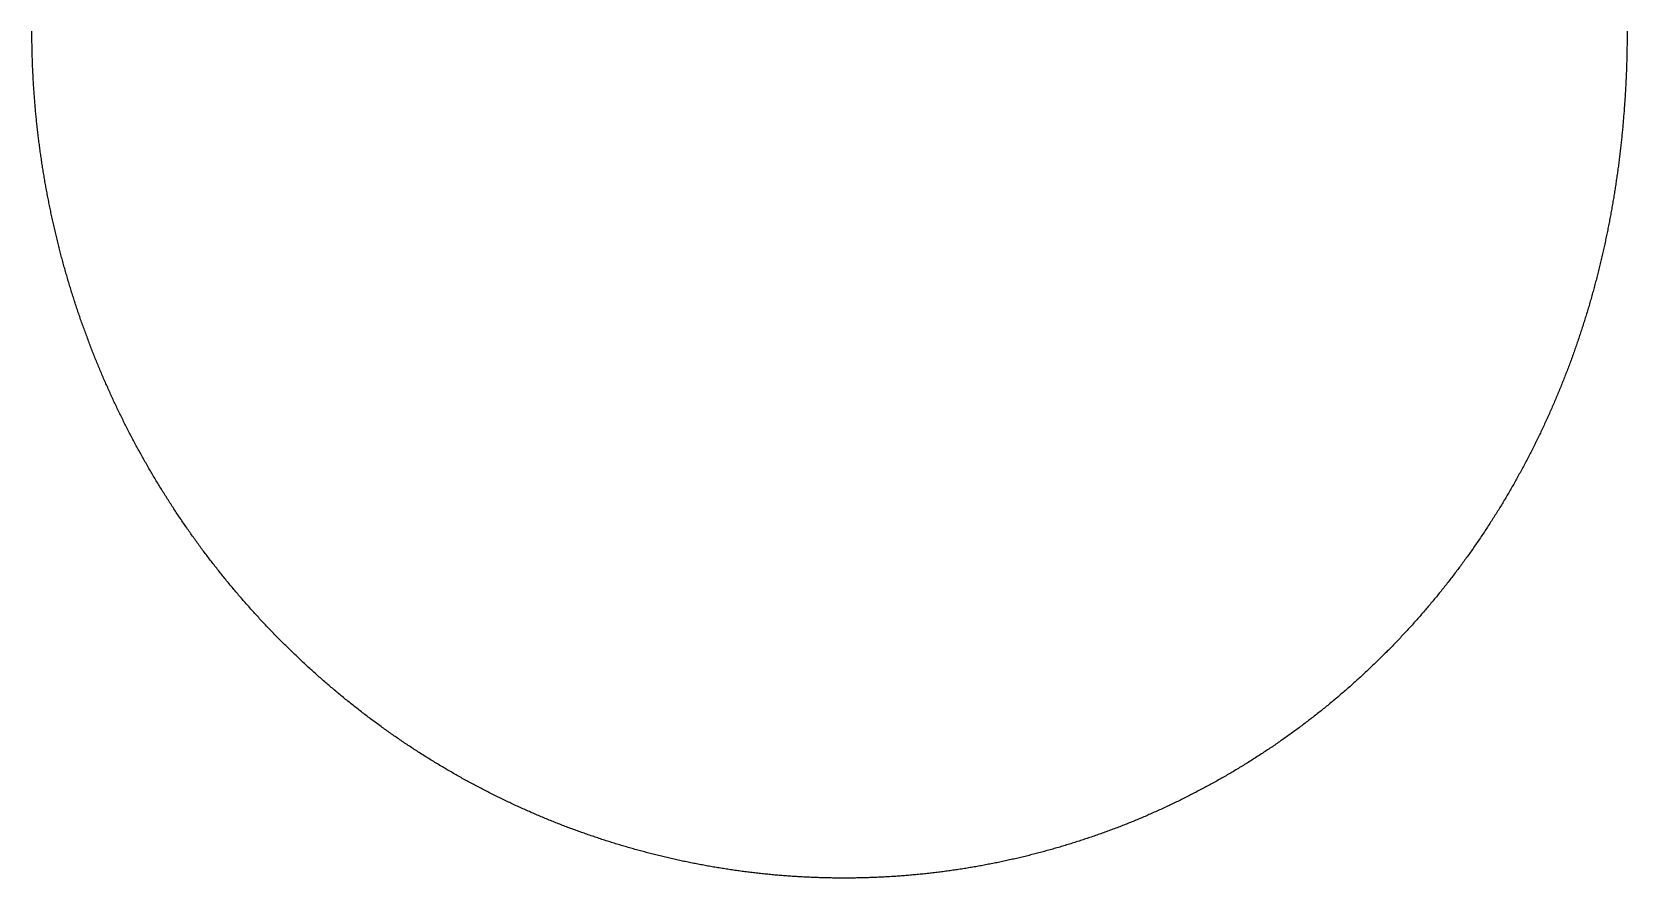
# Model space of a CAD drawing. Header units: metres. Extents: x -299 to 250, y -291 to 290.
# Drawn here: x -299 to 250, y -291 to 0 of the extents above; entities that cross this region are included whole.
import ezdxf

# ---------------------------------------------------------------- set-up
doc = ezdxf.new("R2010")
doc.units = ezdxf.units.M

msp = doc.modelspace()

# ---------------------------------------------------------------- linework, layer by layer
msp.add_lwpolyline([(249.54, -0.22), (249.54, -0.72), (249.54, -1.21), (249.54, -1.21), (249.54, -1.71), (249.54, -2.2), (249.53, -2.7), (249.53, -3.19), (249.53, -3.69), (249.52, -4.18), (249.52, -4.68), (249.51, -5.17), (249.5, -5.66), (249.5, -6.16), (249.49, -6.65), (249.48, -7.15), (249.47, -7.64), (249.46, -8.14), (249.45, -8.63), (249.44, -9.13), (249.42, -9.62), (249.41, -10.11), (249.4, -10.61), (249.38, -11.1), (249.37, -11.6), (249.35, -12.09), (249.33, -12.59), (249.32, -13.08), (249.3, -13.57), (249.28, -14.07), (249.26, -14.56), (249.24, -15.06), (249.22, -15.55), (249.2, -16.05), (249.18, -16.54), (249.15, -17.03), (249.13, -17.53), (249.11, -18.02), (249.08, -18.52), (249.06, -19.01), (249.03, -19.5), (249, -20), (248.98, -20.49), (248.95, -20.99), (248.92, -21.48), (248.89, -21.97), (248.86, -22.47), (248.83, -22.96), (248.8, -23.45), (248.76, -23.95), (248.73, -24.44), (248.7, -24.93), (248.66, -25.43), (248.63, -25.92), (248.59, -26.41), (248.56, -26.91), (248.52, -27.4), (248.48, -27.89), (248.44, -28.39), (248.4, -28.88), (248.36, -29.37), (248.32, -29.87), (248.28, -30.36), (248.24, -30.85), (248.2, -31.34), (248.15, -31.84), (248.11, -32.33), (248.06, -32.82), (248.02, -33.31), (247.97, -33.81), (247.93, -34.3), (247.88, -34.79), (247.83, -35.28), (247.78, -35.78), (247.73, -36.27), (247.68, -36.76), (247.63, -37.25), (247.58, -37.74), (247.53, -38.23), (247.47, -38.73), (247.42, -39.22), (247.36, -39.71), (247.31, -40.2), (247.25, -40.69), (247.2, -41.18), (247.14, -41.68), (247.08, -42.17), (247.02, -42.66), (246.96, -43.15), (246.9, -43.64), (246.84, -44.13), (246.78, -44.62), (246.72, -45.11), (246.66, -45.6), (246.59, -46.09), (246.53, -46.58), (246.46, -47.07), (246.4, -47.56), (246.33, -48.05), (246.26, -48.54), (246.19, -49.03), (246.13, -49.52), (246.06, -50.01), (245.99, -50.5), (245.91, -50.99), (245.84, -51.48), (245.77, -51.97), (245.7, -52.46), (245.62, -52.95), (245.55, -53.44), (245.47, -53.93), (245.4, -54.41), (245.32, -54.9), (245.24, -55.39), (245.16, -55.88), (245.09, -56.37), (245.01, -56.86), (244.93, -57.34), (244.84, -57.83), (244.76, -58.32), (244.68, -58.81), (244.6, -59.29), (244.51, -59.78), (244.43, -60.27), (244.34, -60.76), (244.26, -61.24), (244.17, -61.73), (244.08, -62.22), (243.99, -62.7), (243.9, -63.19), (243.81, -63.68), (243.72, -64.16), (243.63, -64.65), (243.54, -65.13), (243.45, -65.62), (243.35, -66.11), (243.26, -66.59), (243.16, -67.08), (243.07, -67.56), (242.97, -68.05), (242.87, -68.53), (242.77, -69.02), (242.68, -69.5), (242.58, -69.99), (242.48, -70.47), (242.37, -70.95), (242.27, -71.44), (242.17, -71.92), (242.07, -72.41), (241.96, -72.89), (241.86, -73.37), (241.75, -73.86), (241.65, -74.34), (241.54, -74.82), (241.43, -75.3), (241.32, -75.79), (241.21, -76.27), (241.1, -76.75), (240.99, -77.23), (240.88, -77.71), (240.77, -78.2), (240.65, -78.68), (240.54, -79.16), (240.42, -79.64), (240.31, -80.12), (240.19, -80.6), (240.07, -81.08), (239.96, -81.56), (239.84, -82.04), (239.72, -82.52), (239.6, -83), (239.48, -83.48), (239.35, -83.96), (239.23, -84.44), (239.11, -84.92), (238.98, -85.4), (238.86, -85.88), (238.73, -86.35), (238.61, -86.83), (238.48, -87.31), (238.35, -87.79), (238.22, -88.26), (238.09, -88.74), (237.96, -89.22), (237.83, -89.7), (237.7, -90.17), (237.57, -90.65), (237.43, -91.13), (237.3, -91.6), (237.16, -92.08), (237.03, -92.55), (236.89, -93.03), (236.75, -93.5), (236.62, -93.98), (236.48, -94.45), (236.34, -94.93), (236.2, -95.4), (236.06, -95.88), (235.91, -96.35), (235.77, -96.82), (235.63, -97.3), (235.48, -97.77), (235.34, -98.24), (235.19, -98.71), (235.05, -99.19), (234.9, -99.66), (234.75, -100.13), (234.6, -100.6), (234.45, -101.07), (234.3, -101.54), (234.15, -102.02), (234, -102.49), (233.85, -102.96), (233.69, -103.43), (233.54, -103.9), (233.38, -104.37), (233.23, -104.84), (233.07, -105.31), (232.91, -105.77), (232.76, -106.24), (232.6, -106.71), (232.44, -107.18), (232.28, -107.65), (232.11, -108.11), (231.95, -108.58), (231.79, -109.05), (231.63, -109.51), (231.46, -109.98), (231.3, -110.45), (231.13, -110.91), (230.96, -111.38), (230.8, -111.84), (230.63, -112.31), (230.46, -112.77), (230.29, -113.24), (230.12, -113.7), (229.95, -114.17), (229.77, -114.63), (229.6, -115.09), (229.43, -115.56), (229.25, -116.02), (229.08, -116.48), (228.9, -116.94), (228.72, -117.41), (228.54, -117.87), (228.37, -118.33), (228.19, -118.79), (228.01, -119.25), (227.83, -119.71), (227.64, -120.17), (227.46, -120.63), (227.28, -121.09), (227.09, -121.55), (226.91, -122.01), (226.72, -122.46), (226.54, -122.92), (226.35, -123.38), (226.16, -123.84), (225.97, -124.3), (225.78, -124.75), (225.59, -125.21), (225.4, -125.66), (225.21, -126.12), (225.02, -126.58), (224.82, -127.03), (224.63, -127.49), (224.44, -127.94), (224.24, -128.39), (224.04, -128.85), (223.85, -129.3), (223.65, -129.76), (223.45, -130.21), (223.25, -130.66), (223.05, -131.11), (222.85, -131.56), (222.65, -132.02), (222.44, -132.47), (222.24, -132.92), (222.03, -133.37), (221.83, -133.82), (221.62, -134.27), (221.42, -134.72), (221.21, -135.17), (221, -135.61), (220.79, -136.06), (220.58, -136.51), (220.37, -136.96), (220.16, -137.41), (219.95, -137.85), (219.74, -138.3), (219.52, -138.75), (219.31, -139.19), (219.09, -139.64), (218.88, -140.08), (218.66, -140.53), (218.44, -140.97), (218.23, -141.41), (218.01, -141.86), (217.79, -142.3), (217.57, -142.74), (217.34, -143.18), (217.12, -143.63), (216.9, -144.07), (216.68, -144.51), (216.45, -144.95), (216.23, -145.39), (216, -145.83), (215.77, -146.27), (215.54, -146.71), (215.32, -147.15), (215.09, -147.59), (214.86, -148.02), (214.63, -148.46), (214.39, -148.9), (214.16, -149.33), (213.93, -149.77), (213.7, -150.21), (213.46, -150.64), (213.23, -151.08), (212.99, -151.51), (212.75, -151.95), (212.51, -152.38), (212.28, -152.81), (212.04, -153.25), (211.8, -153.68), (211.56, -154.11), (211.32, -154.54), (211.07, -154.97), (210.83, -155.4), (210.59, -155.83), (210.34, -156.26), (210.1, -156.69), (209.85, -157.12), (209.6, -157.55), (209.36, -157.98), (209.11, -158.41), (208.86, -158.83), (208.61, -159.26), (208.36, -159.69), (208.11, -160.11), (207.86, -160.54), (207.6, -160.96), (207.35, -161.39), (207.1, -161.81), (206.84, -162.24), (206.59, -162.66), (206.33, -163.08), (206.07, -163.51), (205.81, -163.93), (205.55, -164.35), (205.3, -164.77), (205.03, -165.19), (204.77, -165.61), (204.51, -166.03), (204.25, -166.45), (203.99, -166.87), (203.72, -167.29), (203.46, -167.7), (203.19, -168.12), (202.93, -168.54), (202.66, -168.95), (202.39, -169.37), (202.12, -169.79), (201.85, -170.2), (201.58, -170.61), (201.31, -171.03), (201.04, -171.44), (200.77, -171.85), (200.5, -172.27), (200.22, -172.68), (199.95, -173.09), (199.67, -173.5), (199.4, -173.91), (199.12, -174.32), (198.84, -174.73), (198.56, -175.14), (198.29, -175.55), (198.01, -175.96), (197.73, -176.36), (197.44, -176.77), (197.16, -177.18), (196.88, -177.58), (196.6, -177.99), (196.31, -178.39), (196.03, -178.8), (195.74, -179.2), (195.46, -179.61), (195.17, -180.01), (194.88, -180.41), (194.59, -180.81), (194.3, -181.21), (194.01, -181.61), (193.72, -182.01), (193.43, -182.41), (193.14, -182.81), (192.85, -183.21), (192.55, -183.61), (192.26, -184.01), (191.97, -184.4), (191.67, -184.8), (191.37, -185.2), (191.08, -185.59), (190.78, -185.99), (190.48, -186.38), (190.18, -186.78), (189.88, -187.17), (189.58, -187.56), (189.28, -187.95), (188.98, -188.35), (188.68, -188.74), (188.37, -189.13), (188.07, -189.52), (187.76, -189.91), (187.46, -190.3), (187.15, -190.68), (186.84, -191.07), (186.54, -191.46), (186.23, -191.85), (185.92, -192.23), (185.61, -192.62), (185.3, -193), (184.99, -193.39), (184.68, -193.77), (184.36, -194.15), (184.05, -194.54), (183.74, -194.92), (183.42, -195.3), (183.11, -195.68), (182.79, -196.06), (182.47, -196.44), (182.16, -196.82), (181.84, -197.2), (181.52, -197.58), (181.2, -197.95), (180.88, -198.33), (180.56, -198.71), (180.24, -199.08), (179.91, -199.46), (179.59, -199.83), (179.27, -200.21), (178.94, -200.58), (178.62, -200.95), (178.29, -201.33), (177.96, -201.7), (177.64, -202.07), (177.31, -202.44), (176.98, -202.81), (176.65, -203.18), (176.32, -203.55), (175.99, -203.91), (175.66, -204.28), (175.33, -204.65), (175, -205.01), (174.66, -205.38), (174.33, -205.74), (173.99, -206.11), (173.66, -206.47), (173.32, -206.83), (172.99, -207.2), (172.65, -207.56), (172.31, -207.92), (171.97, -208.28), (171.63, -208.64), (171.29, -209), (170.95, -209.36), (170.61, -209.72), (170.27, -210.07), (169.93, -210.43), (169.58, -210.79), (169.24, -211.14), (168.9, -211.5), (168.55, -211.85), (168.21, -212.2), (167.86, -212.56), (167.51, -212.91), (167.16, -213.26), (166.82, -213.61), (166.47, -213.96), (166.12, -214.31), (165.77, -214.66), (165.41, -215.01), (165.06, -215.36), (164.71, -215.7), (164.36, -216.05), (164, -216.4), (163.65, -216.74), (163.3, -217.09), (162.94, -217.43), (162.58, -217.77), (162.23, -218.12), (161.87, -218.46), (161.51, -218.8), (161.15, -219.14), (160.79, -219.48), (160.43, -219.82), (160.07, -220.16), (159.71, -220.49), (159.35, -220.83), (158.99, -221.17), (158.62, -221.5), (158.26, -221.84), (157.9, -222.17), (157.53, -222.51), (157.17, -222.84), (156.8, -223.17), (156.43, -223.5), (156.07, -223.84), (155.7, -224.17), (155.33, -224.5), (154.96, -224.82), (154.59, -225.15), (154.22, -225.48), (153.85, -225.81), (153.48, -226.13), (153.1, -226.46), (152.73, -226.78), (152.36, -227.11), (151.98, -227.43), (151.61, -227.75), (151.23, -228.08), (150.86, -228.4), (150.48, -228.72), (150.1, -229.04), (149.73, -229.36), (149.35, -229.68), (148.97, -229.99), (148.59, -230.31), (148.21, -230.63), (147.83, -230.94), (147.45, -231.26), (147.07, -231.57), (146.68, -231.89), (146.3, -232.2), (145.92, -232.51), (145.53, -232.82), (145.15, -233.13), (144.76, -233.44), (144.38, -233.75), (143.99, -234.06), (143.6, -234.37), (143.21, -234.68), (142.83, -234.98), (142.44, -235.29), (142.05, -235.59), (141.66, -235.9), (141.27, -236.2), (140.88, -236.5), (140.48, -236.8), (140.09, -237.11), (139.7, -237.41), (139.31, -237.71), (138.91, -238.01), (138.52, -238.3), (138.12, -238.6), (137.73, -238.9), (137.33, -239.19), (136.93, -239.49), (136.54, -239.78), (136.14, -240.08), (135.74, -240.37), (135.34, -240.66), (134.94, -240.96), (134.54, -241.25), (134.14, -241.54), (133.74, -241.83), (133.34, -242.11), (132.94, -242.4), (132.53, -242.69), (132.13, -242.98), (131.73, -243.26), (131.32, -243.55), (130.92, -243.83), (130.51, -244.11), (130.11, -244.4), (129.7, -244.68), (129.29, -244.96), (128.89, -245.24), (128.48, -245.52), (128.07, -245.8), (127.66, -246.08), (127.25, -246.35), (126.84, -246.63), (126.43, -246.91), (126.02, -247.18), (125.61, -247.45), (125.2, -247.73), (124.78, -248), (124.37, -248.27), (123.96, -248.54), (123.54, -248.81), (123.13, -249.08), (122.71, -249.35), (122.3, -249.62), (121.88, -249.89), (121.46, -250.15), (121.05, -250.42), (120.63, -250.68), (120.21, -250.95), (119.79, -251.21), (119.37, -251.47), (118.95, -251.73), (118.53, -252), (118.11, -252.26), (117.69, -252.51), (117.27, -252.77), (116.85, -253.03), (116.42, -253.29), (116, -253.54), (115.58, -253.8), (115.15, -254.05), (114.73, -254.31), (114.3, -254.56), (113.88, -254.81), (113.45, -255.06), (113.03, -255.31), (112.6, -255.56), (112.17, -255.81), (111.74, -256.06), (111.32, -256.31), (110.89, -256.55), (110.46, -256.8), (110.03, -257.04), (109.6, -257.29), (109.17, -257.53), (108.74, -257.77), (108.3, -258.02), (107.87, -258.26), (107.44, -258.5), (107.01, -258.73), (106.57, -258.97), (106.14, -259.21), (105.71, -259.45), (105.27, -259.68), (104.84, -259.92), (104.4, -260.15), (103.96, -260.39), (103.53, -260.62), (103.09, -260.85), (102.65, -261.08), (102.21, -261.31), (101.78, -261.54), (101.34, -261.77), (100.9, -261.99), (100.46, -262.22), (100.02, -262.45), (99.58, -262.67), (99.14, -262.9), (98.7, -263.12), (98.25, -263.34), (97.81, -263.56), (97.37, -263.78), (96.93, -264), (96.48, -264.22), (96.04, -264.44), (95.6, -264.66), (95.15, -264.88), (94.71, -265.09), (94.26, -265.31), (93.82, -265.52), (93.37, -265.73), (92.92, -265.95), (92.48, -266.16), (92.03, -266.37), (91.58, -266.58), (91.13, -266.79), (90.68, -267), (90.23, -267.2), (89.78, -267.41), (89.34, -267.62), (88.89, -267.82), (88.43, -268.03), (87.98, -268.23), (87.53, -268.43), (87.08, -268.63), (86.63, -268.83), (86.18, -269.03), (85.72, -269.23), (85.27, -269.43), (84.82, -269.63), (84.36, -269.82), (83.91, -270.02), (83.45, -270.21), (83, -270.41), (82.54, -270.6), (82.09, -270.79), (81.63, -270.98), (81.17, -271.17), (80.72, -271.36), (80.26, -271.55), (79.8, -271.74), (79.35, -271.93), (78.89, -272.11), (78.43, -272.3), (77.97, -272.48), (77.51, -272.66), (77.05, -272.85), (76.59, -273.03), (76.13, -273.21), (75.67, -273.39), (75.21, -273.57), (74.75, -273.75), (74.28, -273.92), (73.82, -274.1), (73.36, -274.27), (72.9, -274.45), (72.43, -274.62), (71.97, -274.8), (71.51, -274.97), (71.04, -275.14), (70.58, -275.31), (70.11, -275.48), (69.65, -275.65), (69.18, -275.81), (68.72, -275.98), (68.25, -276.15), (67.79, -276.31), (67.32, -276.47), (66.85, -276.64), (66.39, -276.8), (65.92, -276.96), (65.45, -277.12), (64.98, -277.28), (64.51, -277.44), (64.04, -277.6), (63.58, -277.76), (63.11, -277.91), (62.64, -278.07), (62.17, -278.22), (61.7, -278.37), (61.23, -278.53), (60.76, -278.68), (60.28, -278.83), (59.81, -278.98), (59.34, -279.13), (58.87, -279.28), (58.4, -279.42), (57.93, -279.57), (57.45, -279.72), (56.98, -279.86), (56.51, -280), (56.03, -280.15), (55.56, -280.29), (55.09, -280.43), (54.61, -280.57), (54.14, -280.71), (53.66, -280.85), (53.19, -280.98), (52.71, -281.12), (52.24, -281.26), (51.76, -281.39), (51.28, -281.52), (50.81, -281.66), (50.33, -281.79), (49.85, -281.92), (49.38, -282.05), (48.9, -282.18), (48.42, -282.31), (47.94, -282.44), (47.47, -282.56), (46.99, -282.69), (46.51, -282.81), (46.03, -282.94), (45.55, -283.06), (45.07, -283.18), (44.59, -283.3), (44.11, -283.42), (43.63, -283.54), (43.15, -283.66), (42.67, -283.78), (42.19, -283.89), (41.71, -284.01), (41.23, -284.13), (40.75, -284.24), (40.27, -284.35), (39.78, -284.46), (39.3, -284.58), (38.82, -284.69), (38.34, -284.79), (37.86, -284.9), (37.37, -285.01), (36.89, -285.12), (36.41, -285.22), (35.92, -285.33), (35.44, -285.43), (34.96, -285.53), (34.47, -285.64), (33.99, -285.74), (33.5, -285.84), (33.02, -285.94), (32.53, -286.04), (32.05, -286.13), (31.56, -286.23), (31.08, -286.33), (30.59, -286.42), (30.11, -286.51), (29.62, -286.61), (29.14, -286.7), (28.65, -286.79), (28.16, -286.88), (27.68, -286.97), (27.19, -287.06), (26.7, -287.15), (26.22, -287.23), (25.73, -287.32), (25.24, -287.4), (24.76, -287.49), (24.27, -287.57), (23.78, -287.65), (23.29, -287.73), (22.8, -287.81), (22.32, -287.89), (21.83, -287.97), (21.34, -288.05), (20.85, -288.12), (20.36, -288.2), (19.87, -288.27), (19.38, -288.35), (18.9, -288.42), (18.41, -288.49), (17.92, -288.56), (17.43, -288.63), (16.94, -288.7), (16.45, -288.77), (15.96, -288.84), (15.47, -288.9), (14.98, -288.97), (14.49, -289.03), (14, -289.09), (13.51, -289.16), (13.01, -289.22), (12.52, -289.28), (12.03, -289.34), (11.54, -289.4), (11.05, -289.46), (10.56, -289.51), (10.07, -289.57), (9.58, -289.62), (9.08, -289.68), (8.59, -289.73), (8.1, -289.78), (7.61, -289.84), (7.12, -289.89), (6.63, -289.94), (6.13, -289.99), (5.64, -290.03), (5.15, -290.08), (4.66, -290.13), (4.16, -290.17), (3.67, -290.22), (3.18, -290.26), (2.69, -290.3), (2.19, -290.34), (1.7, -290.38), (1.21, -290.42), (0.71, -290.46), (0.22, -290.5), (-0.27, -290.53), (-0.77, -290.57), (-1.26, -290.61), (-1.75, -290.64), (-2.25, -290.67), (-2.74, -290.7), (-3.23, -290.73), (-3.73, -290.77), (-4.22, -290.79), (-4.71, -290.82), (-5.21, -290.85), (-5.7, -290.88), (-6.2, -290.9), (-6.69, -290.93), (-7.18, -290.95), (-7.68, -290.97), (-8.17, -290.99), (-8.67, -291.02), (-9.16, -291.04), (-9.65, -291.05), (-10.15, -291.07), (-10.64, -291.09), (-11.14, -291.11), (-11.63, -291.12), (-12.13, -291.14), (-12.62, -291.15), (-13.11, -291.16), (-13.61, -291.17), (-14.1, -291.18), (-14.6, -291.19), (-15.09, -291.2), (-15.59, -291.21), (-16.08, -291.22), (-16.58, -291.22), (-17.07, -291.23), (-17.57, -291.23), (-18.06, -291.24), (-18.55, -291.24), (-19.05, -291.24), (-19.54, -291.24), (-20.04, -291.24), (-20.53, -291.24), (-21.03, -291.24), (-21.52, -291.23), (-22.02, -291.23), (-22.51, -291.22), (-23.01, -291.22), (-23.5, -291.21), (-23.99, -291.2), (-24.49, -291.19), (-24.98, -291.18), (-25.48, -291.17), (-25.97, -291.16), (-26.47, -291.15), (-26.96, -291.14), (-27.46, -291.12), (-27.95, -291.11), (-28.44, -291.09), (-28.94, -291.07), (-29.43, -291.06), (-29.93, -291.04), (-30.42, -291.02), (-30.91, -291), (-31.41, -290.97), (-31.9, -290.95), (-32.4, -290.93), (-32.89, -290.9), (-33.38, -290.88), (-33.88, -290.85), (-34.37, -290.82), (-34.87, -290.8), (-35.36, -290.77), (-35.85, -290.74), (-36.35, -290.71), (-36.84, -290.67), (-37.33, -290.64), (-37.83, -290.61), (-38.32, -290.57), (-38.81, -290.54), (-39.31, -290.5), (-39.8, -290.46), (-40.29, -290.43), (-40.79, -290.39), (-41.28, -290.35), (-41.77, -290.31), (-42.27, -290.26), (-42.76, -290.22), (-43.25, -290.18), (-43.74, -290.13), (-44.24, -290.09), (-44.73, -290.04), (-45.22, -289.99), (-45.71, -289.94), (-46.2, -289.9), (-46.7, -289.84), (-47.19, -289.79), (-47.68, -289.74), (-48.17, -289.69), (-48.66, -289.64), (-49.16, -289.58), (-49.65, -289.52), (-50.14, -289.47), (-50.63, -289.41), (-51.12, -289.35), (-51.61, -289.29), (-52.1, -289.23), (-52.59, -289.17), (-53.08, -289.11), (-53.57, -289.05), (-54.06, -288.98), (-54.55, -288.92), (-55.05, -288.85), (-55.54, -288.79), (-56.03, -288.72), (-56.51, -288.65), (-57, -288.58), (-57.49, -288.51), (-57.98, -288.44), (-58.47, -288.37), (-58.96, -288.29), (-59.45, -288.22), (-59.94, -288.14), (-60.43, -288.07), (-60.92, -287.99), (-61.41, -287.91), (-61.89, -287.84), (-62.38, -287.76), (-62.87, -287.68), (-63.36, -287.6), (-63.85, -287.51), (-64.33, -287.43), (-64.82, -287.35), (-65.31, -287.26), (-65.8, -287.18), (-66.28, -287.09), (-66.77, -287), (-67.26, -286.91), (-67.74, -286.82), (-68.23, -286.73), (-68.71, -286.64), (-69.2, -286.55), (-69.69, -286.46), (-70.17, -286.37), (-70.66, -286.27), (-71.14, -286.18), (-71.63, -286.08), (-72.11, -285.98), (-72.6, -285.88), (-73.08, -285.78), (-73.57, -285.68), (-74.05, -285.58), (-74.53, -285.48), (-75.02, -285.38), (-75.5, -285.28), (-75.98, -285.17), (-76.47, -285.07), (-76.95, -284.96), (-77.43, -284.85), (-77.92, -284.74), (-78.4, -284.64), (-78.88, -284.53), (-79.36, -284.42), (-79.85, -284.3), (-80.33, -284.19), (-80.81, -284.08), (-81.29, -283.96), (-81.77, -283.85), (-82.25, -283.73), (-82.73, -283.62), (-83.21, -283.5), (-83.69, -283.38), (-84.17, -283.26), (-84.65, -283.14), (-85.13, -283.02), (-85.61, -282.9), (-86.09, -282.77), (-86.57, -282.65), (-87.05, -282.53), (-87.53, -282.4), (-88, -282.27), (-88.48, -282.15), (-88.96, -282.02), (-89.44, -281.89), (-89.91, -281.76), (-90.39, -281.63), (-90.87, -281.5), (-91.34, -281.36), (-91.82, -281.23), (-92.3, -281.1), (-92.77, -280.96), (-93.25, -280.82), (-93.72, -280.69), (-94.2, -280.55), (-94.67, -280.41), (-95.15, -280.27), (-95.62, -280.13), (-96.1, -279.99), (-96.57, -279.85), (-97.04, -279.71), (-97.52, -279.56), (-97.99, -279.42), (-98.46, -279.27), (-98.93, -279.12), (-99.41, -278.98), (-99.88, -278.83), (-100.35, -278.68), (-100.82, -278.53), (-101.29, -278.38), (-101.76, -278.23), (-102.23, -278.08), (-102.7, -277.92), (-103.17, -277.77), (-103.64, -277.61), (-104.11, -277.46), (-104.58, -277.3), (-105.05, -277.14), (-105.52, -276.98), (-105.99, -276.83), (-106.45, -276.67), (-106.92, -276.5), (-107.39, -276.34), (-107.86, -276.18), (-108.32, -276.02), (-108.79, -275.85), (-109.26, -275.69), (-109.72, -275.52), (-110.19, -275.35), (-110.65, -275.19), (-111.12, -275.02), (-111.58, -274.85), (-112.05, -274.68), (-112.51, -274.51), (-112.97, -274.33), (-113.44, -274.16), (-113.9, -273.99), (-114.36, -273.81), (-114.83, -273.64), (-115.29, -273.46), (-115.75, -273.29), (-116.21, -273.11), (-116.67, -272.93), (-117.13, -272.75), (-117.59, -272.57), (-118.05, -272.39), (-118.51, -272.21), (-118.97, -272.02), (-119.43, -271.84), (-119.89, -271.65), (-120.35, -271.47), (-120.81, -271.28), (-121.27, -271.1), (-121.72, -270.91), (-122.18, -270.72), (-122.64, -270.53), (-123.09, -270.34), (-123.55, -270.15), (-124.01, -269.96), (-124.46, -269.76), (-124.92, -269.57), (-125.37, -269.38), (-125.83, -269.18), (-126.28, -268.98), (-126.73, -268.79), (-127.19, -268.59), (-127.64, -268.39), (-128.09, -268.19), (-128.54, -267.99), (-129, -267.79), (-129.45, -267.59), (-129.9, -267.39), (-130.35, -267.18), (-130.8, -266.98), (-131.25, -266.77), (-131.7, -266.57), (-132.15, -266.36), (-132.6, -266.15), (-133.05, -265.95), (-133.5, -265.74), (-133.94, -265.53), (-134.39, -265.32), (-134.84, -265.11), (-135.28, -264.89), (-135.73, -264.68), (-136.18, -264.47), (-136.62, -264.25), (-137.07, -264.04), (-137.51, -263.82), (-137.96, -263.6), (-138.4, -263.38), (-138.84, -263.17), (-139.29, -262.95), (-139.73, -262.73), (-140.17, -262.5), (-140.61, -262.28), (-141.06, -262.06), (-141.5, -261.84), (-141.94, -261.61), (-142.38, -261.39), (-142.82, -261.16), (-143.26, -260.93), (-143.7, -260.71), (-144.13, -260.48), (-144.57, -260.25), (-145.01, -260.02), (-145.45, -259.79), (-145.89, -259.56), (-146.32, -259.32), (-146.76, -259.09), (-147.19, -258.86), (-147.63, -258.62), (-148.06, -258.39), (-148.5, -258.15), (-148.93, -257.91), (-149.37, -257.68), (-149.8, -257.44), (-150.23, -257.2), (-150.67, -256.96), (-151.1, -256.72), (-151.53, -256.48), (-151.96, -256.23), (-152.39, -255.99), (-152.82, -255.75), (-153.25, -255.5), (-153.68, -255.26), (-154.11, -255.01), (-154.54, -254.76), (-154.97, -254.52), (-155.39, -254.27), (-155.82, -254.02), (-156.25, -253.77), (-156.67, -253.52), (-157.1, -253.26), (-157.52, -253.01), (-157.95, -252.76), (-158.37, -252.51), (-158.8, -252.25), (-159.22, -252), (-159.64, -251.74), (-160.07, -251.48), (-160.49, -251.22), (-160.91, -250.97), (-161.33, -250.71), (-161.75, -250.45), (-162.17, -250.19), (-162.59, -249.92), (-163.01, -249.66), (-163.43, -249.4), (-163.85, -249.14), (-164.27, -248.87), (-164.68, -248.61), (-165.1, -248.34), (-165.52, -248.07), (-165.93, -247.81), (-166.35, -247.54), (-166.76, -247.27), (-167.18, -247), (-167.59, -246.73), (-168.01, -246.46), (-168.42, -246.19), (-168.83, -245.91), (-169.24, -245.64), (-169.66, -245.37), (-170.07, -245.09), (-170.48, -244.82), (-170.89, -244.54), (-171.3, -244.26), (-171.71, -243.99), (-172.12, -243.71), (-172.52, -243.43), (-172.93, -243.15), (-173.34, -242.87), (-173.75, -242.59), (-174.15, -242.3), (-174.56, -242.02), (-174.96, -241.74), (-175.37, -241.45), (-175.77, -241.17), (-176.18, -240.88), (-176.58, -240.6), (-176.98, -240.31), (-177.38, -240.02), (-177.79, -239.73), (-178.19, -239.44), (-178.59, -239.15), (-178.99, -238.86), (-179.39, -238.57), (-179.79, -238.28), (-180.19, -237.99), (-180.58, -237.69), (-180.98, -237.4), (-181.38, -237.1), (-181.77, -236.81), (-182.17, -236.51), (-182.57, -236.22), (-182.96, -235.92), (-183.36, -235.62), (-183.75, -235.32), (-184.14, -235.02), (-184.54, -234.72), (-184.93, -234.42), (-185.32, -234.12), (-185.71, -233.82), (-186.1, -233.51), (-186.49, -233.21), (-186.88, -232.9), (-187.27, -232.6), (-187.66, -232.29), (-188.05, -231.99), (-188.44, -231.68), (-188.82, -231.37), (-189.21, -231.06), (-189.59, -230.75), (-189.98, -230.44), (-190.36, -230.13), (-190.75, -229.82), (-191.13, -229.51), (-191.51, -229.19), (-191.9, -228.88), (-192.28, -228.57), (-192.66, -228.25), (-193.04, -227.94), (-193.42, -227.62), (-193.8, -227.3), (-194.18, -226.99), (-194.56, -226.67), (-194.94, -226.35), (-195.32, -226.03), (-195.69, -225.71), (-196.07, -225.39), (-196.45, -225.07), (-196.82, -224.75), (-197.2, -224.42), (-197.57, -224.1), (-197.94, -223.78), (-198.32, -223.45), (-198.69, -223.13), (-199.06, -222.8), (-199.43, -222.47), (-199.8, -222.15), (-200.17, -221.82), (-200.54, -221.49), (-200.91, -221.16), (-201.28, -220.83), (-201.65, -220.5), (-202.02, -220.17), (-202.38, -219.84), (-202.75, -219.51), (-203.11, -219.17), (-203.48, -218.84), (-203.84, -218.5), (-204.21, -218.17), (-204.57, -217.83), (-204.93, -217.5), (-205.3, -217.16), (-205.66, -216.82), (-206.02, -216.49), (-206.38, -216.15), (-206.74, -215.81), (-207.1, -215.47), (-207.46, -215.13), (-207.81, -214.79), (-208.17, -214.44), (-208.53, -214.1), (-208.88, -213.76), (-209.24, -213.41), (-209.6, -213.07), (-209.95, -212.72), (-210.3, -212.38), (-210.66, -212.03), (-211.01, -211.69), (-211.36, -211.34), (-211.71, -210.99), (-212.06, -210.64), (-212.41, -210.29), (-212.76, -209.94), (-213.11, -209.59), (-213.46, -209.24), (-213.81, -208.89), (-214.16, -208.54), (-214.5, -208.18), (-214.85, -207.83), (-215.19, -207.48), (-215.54, -207.12), (-215.88, -206.77), (-216.23, -206.41), (-216.57, -206.06), (-216.91, -205.7), (-217.25, -205.34), (-217.59, -204.98), (-217.93, -204.62), (-218.27, -204.26), (-218.61, -203.9), (-218.95, -203.54), (-219.29, -203.18), (-219.63, -202.82), (-219.96, -202.46), (-220.3, -202.1), (-220.63, -201.73), (-220.97, -201.37), (-221.3, -201), (-221.64, -200.64), (-221.97, -200.27), (-222.3, -199.91), (-222.63, -199.54), (-222.96, -199.17), (-223.29, -198.8), (-223.62, -198.43), (-223.95, -198.07), (-224.28, -197.7), (-224.61, -197.33), (-224.94, -196.95), (-225.26, -196.58), (-225.59, -196.21), (-225.91, -195.84), (-226.24, -195.47), (-226.56, -195.09), (-226.89, -194.72), (-227.21, -194.34), (-227.53, -193.97), (-227.85, -193.59), (-228.17, -193.22), (-228.49, -192.84), (-228.81, -192.46), (-229.13, -192.08), (-229.45, -191.7), (-229.77, -191.32), (-230.08, -190.95), (-230.4, -190.56), (-230.72, -190.18), (-231.03, -189.8), (-231.35, -189.42), (-231.66, -189.04), (-231.97, -188.66), (-232.28, -188.27), (-232.6, -187.89), (-232.91, -187.5), (-233.22, -187.12), (-233.53, -186.73), (-233.84, -186.35), (-234.14, -185.96), (-234.45, -185.57), (-234.76, -185.18), (-235.06, -184.8), (-235.37, -184.41), (-235.68, -184.02), (-235.98, -183.63), (-236.28, -183.24), (-236.59, -182.85), (-236.89, -182.46), (-237.19, -182.06), (-237.49, -181.67), (-237.79, -181.28), (-238.09, -180.89), (-238.39, -180.49), (-238.69, -180.1), (-238.99, -179.7), (-239.28, -179.31), (-239.58, -178.91), (-239.88, -178.51), (-240.17, -178.12), (-240.47, -177.72), (-240.76, -177.32), (-241.05, -176.92), (-241.34, -176.52), (-241.64, -176.12), (-241.93, -175.72), (-242.22, -175.32), (-242.51, -174.92), (-242.8, -174.52), (-243.08, -174.12), (-243.37, -173.72), (-243.66, -173.31), (-243.94, -172.91), (-244.23, -172.51), (-244.51, -172.1), (-244.8, -171.7), (-245.08, -171.29), (-245.36, -170.89), (-245.65, -170.48), (-245.93, -170.07), (-246.21, -169.67), (-246.49, -169.26), (-246.77, -168.85), (-247.05, -168.44), (-247.32, -168.03), (-247.6, -167.62), (-247.88, -167.21), (-248.15, -166.8), (-248.43, -166.39), (-248.7, -165.98), (-248.98, -165.57), (-249.25, -165.16), (-249.52, -164.74), (-249.79, -164.33), (-250.06, -163.92), (-250.33, -163.5), (-250.6, -163.09), (-250.87, -162.67), (-251.14, -162.26), (-251.41, -161.84), (-251.67, -161.42), (-251.94, -161.01), (-252.2, -160.59), (-252.47, -160.17), (-252.73, -159.75), (-253, -159.33), (-253.26, -158.91), (-253.52, -158.49), (-253.78, -158.07), (-254.04, -157.65), (-254.3, -157.23), (-254.56, -156.81), (-254.82, -156.39), (-255.07, -155.97), (-255.33, -155.54), (-255.59, -155.12), (-255.84, -154.7), (-256.1, -154.27), (-256.35, -153.85), (-256.6, -153.42), (-256.86, -153), (-257.11, -152.57), (-257.36, -152.15), (-257.61, -151.72), (-257.86, -151.29), (-258.11, -150.87), (-258.36, -150.44), (-258.6, -150.01), (-258.85, -149.58), (-259.1, -149.15), (-259.34, -148.72), (-259.59, -148.29), (-259.83, -147.86), (-260.07, -147.43), (-260.32, -147), (-260.56, -146.57), (-260.8, -146.14), (-261.04, -145.71), (-261.28, -145.27), (-261.52, -144.84), (-261.75, -144.41), (-261.99, -143.97), (-262.23, -143.54), (-262.46, -143.1), (-262.7, -142.67), (-262.93, -142.23), (-263.17, -141.8), (-263.4, -141.36), (-263.63, -140.92), (-263.86, -140.49), (-264.1, -140.05), (-264.33, -139.61), (-264.55, -139.17), (-264.78, -138.73), (-265.01, -138.3), (-265.24, -137.86), (-265.46, -137.42), (-265.69, -136.98), (-265.91, -136.54), (-266.14, -136.09), (-266.36, -135.65), (-266.58, -135.21), (-266.81, -134.77), (-267.03, -134.33), (-267.25, -133.88), (-267.47, -133.44), (-267.69, -133), (-267.91, -132.55), (-268.12, -132.11), (-268.34, -131.67), (-268.56, -131.22), (-268.77, -130.78), (-268.99, -130.33), (-269.2, -129.88), (-269.41, -129.44), (-269.63, -128.99), (-269.84, -128.54), (-270.05, -128.1), (-270.26, -127.65), (-270.47, -127.2), (-270.68, -126.75), (-270.88, -126.3), (-271.09, -125.86), (-271.3, -125.41), (-271.5, -124.96), (-271.71, -124.51), (-271.91, -124.06), (-272.12, -123.6), (-272.32, -123.15), (-272.52, -122.7), (-272.72, -122.25), (-272.92, -121.8), (-273.12, -121.35), (-273.32, -120.89), (-273.52, -120.44), (-273.71, -119.99), (-273.91, -119.53), (-274.11, -119.08), (-274.3, -118.62), (-274.49, -118.17), (-274.69, -117.71), (-274.88, -117.26), (-275.07, -116.8), (-275.26, -116.34), (-275.45, -115.89), (-275.64, -115.43), (-275.83, -114.97), (-276.02, -114.52), (-276.2, -114.06), (-276.39, -113.6), (-276.58, -113.14), (-276.76, -112.68), (-276.95, -112.22), (-277.13, -111.76), (-277.31, -111.31), (-277.49, -110.85), (-277.68, -110.39), (-277.86, -109.92), (-278.04, -109.46), (-278.22, -109), (-278.39, -108.54), (-278.57, -108.08), (-278.75, -107.62), (-278.92, -107.16), (-279.1, -106.69), (-279.27, -106.23), (-279.45, -105.77), (-279.62, -105.3), (-279.79, -104.84), (-279.96, -104.38), (-280.13, -103.91), (-280.3, -103.45), (-280.47, -102.98), (-280.64, -102.52), (-280.81, -102.05), (-280.98, -101.59), (-281.14, -101.12), (-281.31, -100.66), (-281.47, -100.19), (-281.63, -99.72), (-281.8, -99.26), (-281.96, -98.79), (-282.12, -98.32), (-282.28, -97.85), (-282.44, -97.38), (-282.6, -96.92), (-282.76, -96.45), (-282.92, -95.98), (-283.07, -95.51), (-283.23, -95.04), (-283.38, -94.57), (-283.54, -94.1), (-283.69, -93.63), (-283.85, -93.16), (-284, -92.69), (-284.15, -92.22), (-284.3, -91.75), (-284.45, -91.28), (-284.6, -90.81), (-284.75, -90.33), (-284.89, -89.86), (-285.04, -89.39), (-285.19, -88.92), (-285.33, -88.44), (-285.48, -87.97), (-285.62, -87.5), (-285.76, -87.02), (-285.9, -86.55), (-286.05, -86.08), (-286.19, -85.6), (-286.33, -85.13), (-286.46, -84.65), (-286.6, -84.18), (-286.74, -83.7), (-286.88, -83.23), (-287.01, -82.75), (-287.15, -82.28), (-287.28, -81.8), (-287.41, -81.32), (-287.55, -80.85), (-287.68, -80.37), (-287.81, -79.89), (-287.94, -79.42), (-288.07, -78.94), (-288.2, -78.46), (-288.33, -77.98), (-288.45, -77.51), (-288.58, -77.03), (-288.7, -76.55), (-288.83, -76.07), (-288.95, -75.59), (-289.08, -75.11), (-289.2, -74.63), (-289.32, -74.15), (-289.44, -73.67), (-289.56, -73.19), (-289.68, -72.71), (-289.8, -72.23), (-289.91, -71.75), (-290.03, -71.27), (-290.15, -70.79), (-290.26, -70.31), (-290.38, -69.83), (-290.49, -69.35), (-290.6, -68.87), (-290.72, -68.39), (-290.83, -67.9), (-290.94, -67.42), (-291.05, -66.94), (-291.16, -66.46), (-291.26, -65.97), (-291.37, -65.49), (-291.48, -65.01), (-291.58, -64.53), (-291.69, -64.04), (-291.79, -63.56), (-291.9, -63.08), (-292, -62.59), (-292.1, -62.11), (-292.2, -61.62), (-292.3, -61.14), (-292.4, -60.65), (-292.5, -60.17), (-292.6, -59.69), (-292.7, -59.2), (-292.79, -58.72), (-292.89, -58.23), (-292.98, -57.74), (-293.08, -57.26), (-293.17, -56.77), (-293.26, -56.29), (-293.35, -55.8), (-293.44, -55.32), (-293.53, -54.83), (-293.62, -54.34), (-293.71, -53.86), (-293.8, -53.37), (-293.89, -52.88), (-293.97, -52.4), (-294.06, -51.91), (-294.14, -51.42), (-294.23, -50.93), (-294.31, -50.45), (-294.39, -49.96), (-294.47, -49.47), (-294.55, -48.98), (-294.63, -48.49), (-294.71, -48.01), (-294.79, -47.52), (-294.87, -47.03), (-294.94, -46.54), (-295.02, -46.05), (-295.09, -45.56), (-295.17, -45.07), (-295.24, -44.58), (-295.31, -44.1), (-295.38, -43.61), (-295.46, -43.12), (-295.53, -42.63), (-295.59, -42.14), (-295.66, -41.65), (-295.73, -41.16), (-295.8, -40.67), (-295.86, -40.18), (-295.93, -39.69), (-295.99, -39.2), (-296.06, -38.71), (-296.12, -38.22), (-296.18, -37.73), (-296.24, -37.23), (-296.3, -36.74), (-296.36, -36.25), (-296.42, -35.76), (-296.48, -35.27), (-296.54, -34.78), (-296.59, -34.29), (-296.65, -33.8), (-296.7, -33.31), (-296.76, -32.81), (-296.81, -32.32), (-296.86, -31.83), (-296.92, -31.34), (-296.97, -30.85), (-297.02, -30.35), (-297.07, -29.86), (-297.12, -29.37), (-297.16, -28.88), (-297.21, -28.39), (-297.26, -27.89), (-297.3, -27.4), (-297.35, -26.91), (-297.39, -26.42), (-297.43, -25.92), (-297.47, -25.43), (-297.52, -24.94), (-297.56, -24.44), (-297.6, -23.95), (-297.63, -23.46), (-297.67, -22.97), (-297.71, -22.47), (-297.75, -21.98), (-297.78, -21.49), (-297.82, -20.99), (-297.85, -20.5), (-297.88, -20.01), (-297.92, -19.51), (-297.95, -19.02), (-297.98, -18.52), (-298.01, -18.03), (-298.04, -17.54), (-298.07, -17.04), (-298.09, -16.55), (-298.12, -16.06), (-298.15, -15.56), (-298.17, -15.07), (-298.2, -14.57), (-298.22, -14.08), (-298.24, -13.59), (-298.26, -13.09), (-298.29, -12.6), (-298.31, -12.1), (-298.33, -11.61), (-298.34, -11.12), (-298.36, -10.62), (-298.38, -10.13), (-298.4, -9.63), (-298.41, -9.14), (-298.43, -8.64), (-298.44, -8.15), (-298.45, -7.65), (-298.47, -7.16), (-298.48, -6.67), (-298.49, -6.17), (-298.5, -5.68), (-298.51, -5.18), (-298.51, -4.69), (-298.52, -4.19), (-298.53, -3.7), (-298.53, -3.2), (-298.54, -2.71), (-298.54, -2.22), (-298.55, -1.72), (-298.55, -1.23), (-298.55, -0.73), (-298.55, -0.24)])

doc.saveas('drawing.dxf')
